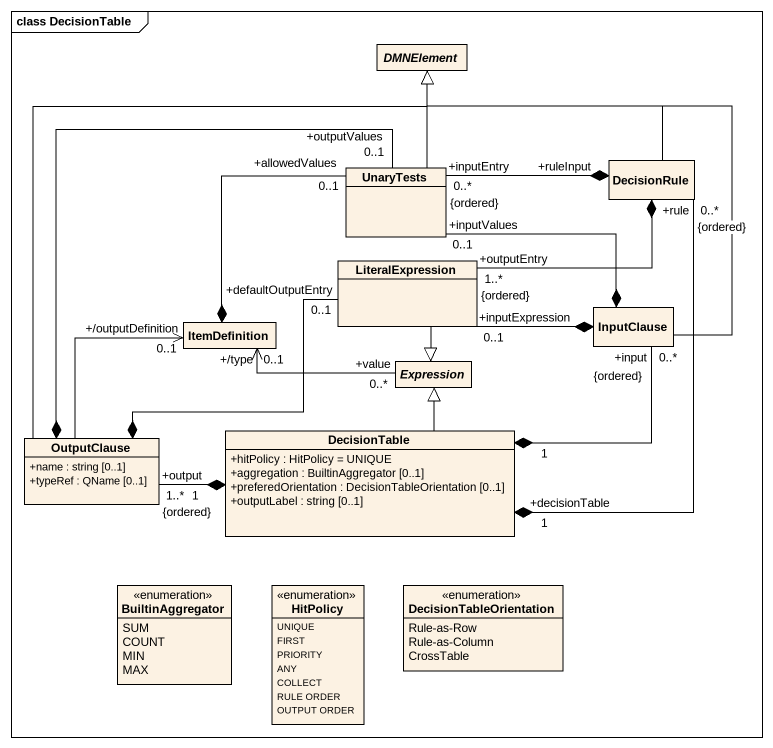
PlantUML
@startuml
mainframe class DecisionTable
hide circle
hide empty members
skinparam classAttributeIconSize 0
abstract class DMNElement
class UnaryTests
class DecisionRule
class LiteralExpression
class ItemDefinition
class InputClause
abstract class Expression
class OutputClause {
  +name : string [0..1]
  +typeRef : QName [0..1]
}
class DecisionTable {
  +hitPolicy : HitPolicy = UNIQUE
  +aggregation : BuiltinAggregator [0..1]
  +preferedOrientation : DecisionTableOrientation [0..1]
  +outputLabel : string [0..1]
}
enum BuiltinAggregator {
  SUM
  COUNT
  MIN
  MAX
}
enum HitPolicy {
  UNIQUE
  FIRST
  PRIORITY
  ANY
  COLLECT
  RULE ORDER
  OUTPUT ORDER
}
enum DecisionTableOrientation {
  Rule-as-Row
  Rule-as-Column
  CrossTable
}
UnaryTests -up-|> DMNElement
DecisionRule -left-|> DMNElement
DecisionRule "+ruleInput" *-left- "+inputEntry\n0..*\n{ordered}" UnaryTests
DecisionRule *-left- "+outputEntry\n1..*\n{ordered}" LiteralExpression
LiteralExpression --|> Expression
ItemDefinition *-up- "+allowedValues\n0..1" UnaryTests
InputClause -up-|> DMNElement
InputClause *-left- "+inputValues\n0..1" UnaryTests
InputClause *-left- "0..1\n+inputExpression" LiteralExpression
Expression "+value\n0..*" -left-> "+/type\n0..1" ItemDefinition
OutputClause -up-|> DMNElement
OutputClause *-up- "+outputValues\n0..1" UnaryTests
OutputClause *-right- "+defaultOutputEntry\n0..1" LiteralExpression
OutputClause -up-> "+/outputDefinition\n0..1" ItemDefinition
DecisionTable "+decisionTable\n1" *-up- "0..*\n{ordered}\n+rule" DecisionRule
DecisionTable "1" *-right- "+input\n0..*\n{ordered}" InputClause
DecisionTable -up-|> Expression
DecisionTable "1" *-left- "+output\n1..*\n{ordered}" OutputClause
@enduml
